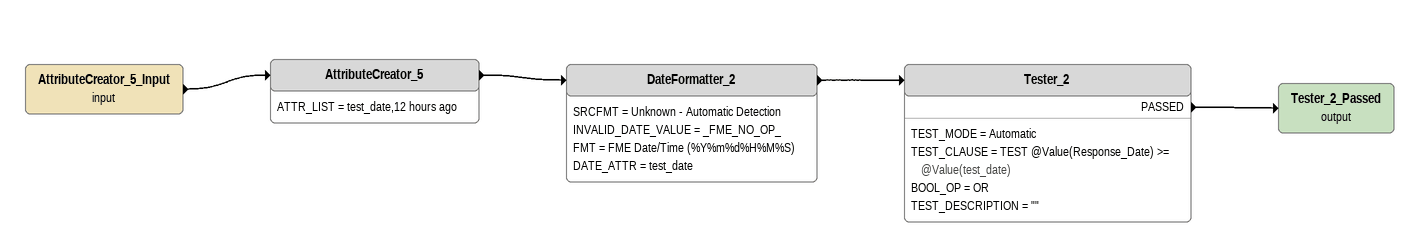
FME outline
AttributeCreator_5_Input (input)
    -> AttributeCreator_5
AttributeCreator_5
    ATTR_LIST = test_date,12 hours ago
    -> DateFormatter_2
DateFormatter_2
    SRCFMT = Unknown - Automatic Detection
    INVALID_DATE_VALUE = _FME_NO_OP_
    FMT = FME Date/Time (%Y%m%d%H%M%S)
    DATE_ATTR = test_date
    -> Tester_2
Tester_2
    TEST_MODE = Automatic
    TEST_CLAUSE = TEST @Value(Response_Date) >= @Value(test_date)
    BOOL_OP = OR
    TEST_DESCRIPTION = ""
    PASSED -> Tester_2_Passed (output)
Tester_2_Passed (output)
